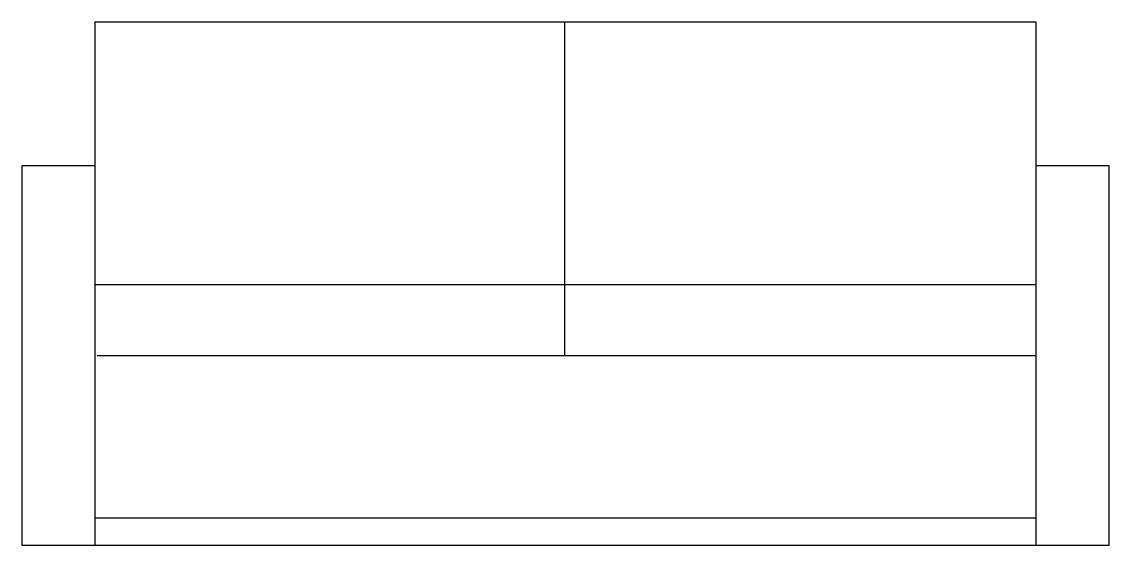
# Model space of a CAD drawing. Header units: millimetres. Extents: x 0 to 1524, y 0 to 733.
import ezdxf

# ---------------------------------------------------------------- set-up
doc = ezdxf.new("R2010")
doc.units = ezdxf.units.MM

msp = doc.modelspace()

# ---------------------------------------------------------------- linework, layer by layer
for points in [[(102.7, 0), (102.7, 732.9), (1421.3, 732.9), (1421.3, 0)], [(760.4, 732.9), (760.4, 265.6)], [(102.7, 531.3), (0, 531.3), (0, 0), (1524, 0), (1524, 531.3), (1421.3, 531.3)], [(102.7, 364.9), (1421.3, 364.9)], [(105.9, 265.6), (1421.3, 265.6)], [(102.7, 38.4), (1421.3, 38.4)]]:
    msp.add_lwpolyline(points)

doc.saveas('drawing.dxf')
